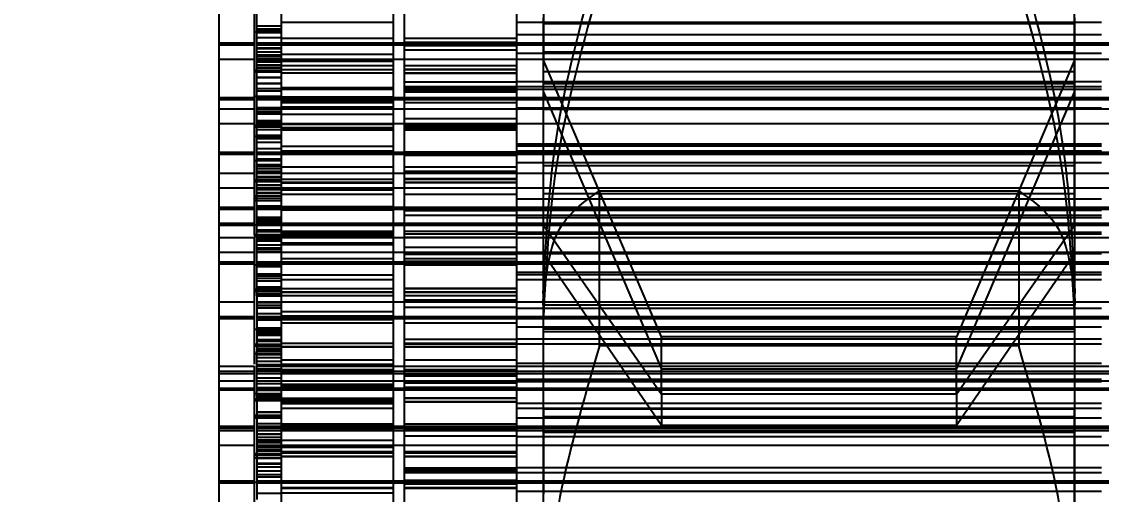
# Model space of a CAD drawing. Header units: metres. Extents: x 0 to 63075, y 0 to 44550.
# Drawn here: x 37039.35 to 37054, y 17367.17 to 17373.58 of the extents above; entities that cross this region are included whole.
import ezdxf

# ---------------------------------------------------------------- set-up
doc = ezdxf.new("R2010")
doc.units = ezdxf.units.M
doc.header["$LTSCALE"] = 75
doc.linetypes.add('HIDDEN2', pattern=[4.7625, 3.175, -1.5875])
doc.layers.add('SDM', color=7, linetype='Continuous')
doc.layers.add('ST1', color=7, linetype='HIDDEN2')
doc.styles.add('ROMANS', font='ROMANS.SHX')
doc.dimstyles.new('75___1-75', dxfattribs={"dimscale": 75, "dimtxt": 2.5, "dimasz": 2, "dimexe": 1.5, "dimexo": 1, "dimgap": 0.5, "dimtad": 1, "dimdec": 0, "dimzin": 12, "dimtxsty": 'ROMANS', "dimcen": 0, "dimclrd": 256, "dimclre": 256, "dimclrt": 3, "dimazin": 3, "dimtfac": 1, "dimtdec": 0, "dimtmove": 0, "dimatfit": 0, "dimfxl": 1, "dimlwd": -1, "dimlwe": -1, "dimarcsym": 0})

# ---------------------------------------------------------------- blocks, each defined once
blk = doc.blocks.new('*D34')
at = {"layer": 'Defpoints', "color": 0, "transparency": 16777216}
for p in [(33418.742, 17728.439), (37150.032, 17728.439), (37007.795, 17285.374)]:
    blk.add_point(p, dxfattribs=at)
at = {"layer": 'SDM', "transparency": 16777216}
for p, q in [((33418.742, 17878.439), (33418.742, 18585.582)), ((37075.032, 17728.439), (33306.242, 17728.439)), ((33418.742, 17285.374), (33418.742, 17728.439)), ((36932.795, 17285.374), (33306.242, 17285.374)), ((33418.742, 17135.374), (33418.742, 16985.374))]:
    blk.add_line(p, q, dxfattribs=at)
for points in [[(33393.742, 17878.439), (33443.742, 17878.439), (33418.742, 17728.439)], [(33393.742, 17135.374), (33443.742, 17135.374), (33418.742, 17285.374)]]:
    blk.add_solid(points, dxfattribs=at)
at = {"layer": 'SDM', "color": 3, "transparency": 16777216, "insert": (33287.492, 18307.01), "char_height": 187.5, "attachment_point": 5, "rotation": 90, "style": 'ROMANS'}
blk.add_mtext('443', dxfattribs=at)
blk = doc.blocks.new('A$C542b401d')
at = {"layer": 'ST1'}
for p, q in [((310.489, 1429.724), (310.489, 1437.55)), ((306.965, 1426.601), (306.965, 1434.366)), ((308.485, 1426.601), (308.485, 1434.427)), ((308.637, 1430.542), (308.637, 1434.456)), ((310.157, 1430.542), (310.157, 1434.456)), ((310.526, 1434.366), (310.526, 1430.676)), ((299.4, 1432.919), (299.4, 1434.033)), ((306.6, 1434.033), (306.6, 1432.919)), ((311, 1430.676), (311, 1433.658)), ((299.395, 1429.391), (299.395, 1433.495)), ((306.605, 1433.495), (306.605, 1429.391)), ((299.035, 1433.43), (306.965, 1433.43)), ((306.605, 1433.417), (299.395, 1433.417)), ((310.157, 1433.436), (308.637, 1433.436)), ((310.489, 1433.385), (310.157, 1433.385)), ((310.489, 1433.344), (310.157, 1433.344)), ((310.489, 1433.327), (310.157, 1433.327)), ((299.035, 1433.263), (306.965, 1433.263)), ((306.965, 1433.214), (308.485, 1433.214)), ((308.485, 1433.163), (306.965, 1433.163)), ((308.637, 1433.214), (310.157, 1433.214)), ((310.157, 1433.298), (310.526, 1433.298)), ((310.157, 1433.289), (310.489, 1433.289)), ((310.489, 1433.225), (310.157, 1433.225)), ((295.658, 1433.151), (310.157, 1433.151)), ((310.157, 1433.13), (295.658, 1433.13)), ((310.157, 1433.128), (295.658, 1433.128)), ((299.035, 1433.151), (306.965, 1433.151)), ((306.965, 1433.13), (299.035, 1433.13)), ((306.965, 1433.128), (299.035, 1433.128)), ((306.965, 1433.016), (299.035, 1433.016)), ((299.395, 1433.027), (306.605, 1433.027)), ((306.965, 1433.155), (308.485, 1433.155)), ((306.965, 1433.151), (308.485, 1433.151)), ((308.485, 1433.13), (306.965, 1433.13)), ((308.485, 1433.128), (306.965, 1433.128)), ((308.485, 1433.116), (306.965, 1433.116)), ((308.485, 1433.059), (306.965, 1433.059)), ((308.637, 1433.151), (310.489, 1433.151)), ((310.489, 1433.13), (308.637, 1433.13)), ((310.489, 1433.128), (308.637, 1433.128)), ((310.489, 1433.085), (310.157, 1433.085)), ((310.489, 1433.079), (310.157, 1433.079)), ((310.489, 1433.03), (310.157, 1433.03)), ((310.526, 1433.151), (311, 1433.151)), ((311, 1433.13), (310.526, 1433.13)), ((311, 1433.128), (310.526, 1433.128)), ((295.658, 1432.929), (310.157, 1432.929)), ((299.035, 1432.929), (306.965, 1432.929)), ((299.4, 1432.919), (301, 1429.169)), ((299.4, 1430.682), (299.4, 1432.919)), ((305, 1429.169), (306.6, 1432.919)), ((306.6, 1430.682), (306.6, 1432.919)), ((306.965, 1432.929), (308.485, 1432.929)), ((310.157, 1433), (308.637, 1433)), ((308.637, 1432.929), (310.489, 1432.929)), ((310.157, 1432.904), (308.637, 1432.904)), ((310.489, 1432.99), (310.157, 1432.99)), ((310.489, 1432.974), (310.157, 1432.974)), ((310.157, 1432.966), (310.489, 1432.966)), ((310.489, 1432.935), (310.157, 1432.935)), ((310.489, 1432.929), (310.157, 1432.929)), ((310.489, 1432.908), (310.157, 1432.908)), ((310.157, 1432.894), (310.489, 1432.894)), ((310.526, 1432.929), (311, 1432.929)), ((299.395, 1432.762), (306.605, 1432.762)), ((308.485, 1432.845), (306.965, 1432.845)), ((308.485, 1432.796), (306.965, 1432.796)), ((306.965, 1432.788), (308.485, 1432.788)), ((308.485, 1432.748), (306.965, 1432.748)), ((308.485, 1432.744), (306.965, 1432.744)), ((310.157, 1432.845), (308.637, 1432.845)), ((310.157, 1432.792), (308.637, 1432.792)), ((308.637, 1432.788), (310.157, 1432.788)), ((310.157, 1432.748), (308.637, 1432.748)), ((308.637, 1432.741), (310.157, 1432.741)), ((310.489, 1432.854), (310.157, 1432.854)), ((310.489, 1432.822), (310.157, 1432.822)), ((310.489, 1432.814), (310.157, 1432.814)), ((310.157, 1432.777), (310.526, 1432.777)), ((310.526, 1432.761), (310.157, 1432.761)), ((310.526, 1432.759), (310.157, 1432.759)), ((306.965, 1432.629), (299.035, 1432.629)), ((306.6, 1432.602), (299.4, 1432.602)), ((308.485, 1432.623), (306.965, 1432.623)), ((310.157, 1432.683), (310.489, 1432.683)), ((310.489, 1432.682), (310.157, 1432.682)), ((310.489, 1432.608), (310.157, 1432.608)), ((310.489, 1432.602), (310.157, 1432.602)), ((299.035, 1432.558), (306.965, 1432.558)), ((299.035, 1432.521), (306.965, 1432.521)), ((301, 1428.73), (299.4, 1432.486)), ((306.6, 1432.486), (305, 1428.73)), ((308.485, 1432.564), (306.965, 1432.564)), ((308.485, 1432.548), (306.965, 1432.548)), ((308.485, 1432.529), (306.965, 1432.529)), ((308.485, 1432.526), (306.965, 1432.526)), ((306.965, 1432.509), (308.485, 1432.509)), ((308.485, 1432.507), (306.965, 1432.507)), ((306.965, 1432.487), (308.485, 1432.487)), ((310.157, 1432.548), (308.637, 1432.548)), ((310.157, 1432.526), (308.637, 1432.526)), ((310.489, 1432.536), (310.157, 1432.536)), ((310.489, 1432.533), (310.157, 1432.533)), ((310.489, 1432.504), (310.157, 1432.504)), ((295.658, 1432.408), (310.157, 1432.408)), ((310.157, 1432.386), (295.658, 1432.386)), ((299.035, 1432.408), (306.965, 1432.408)), ((306.965, 1432.386), (299.035, 1432.386)), ((306.965, 1432.408), (308.485, 1432.408)), ((308.485, 1432.386), (306.965, 1432.386)), ((306.965, 1432.342), (308.485, 1432.342)), ((310.157, 1432.421), (308.637, 1432.421)), ((308.637, 1432.408), (310.489, 1432.408)), ((310.489, 1432.386), (308.637, 1432.386)), ((310.157, 1432.373), (308.637, 1432.373)), ((308.637, 1432.342), (310.157, 1432.342)), ((308.637, 1432.283), (310.157, 1432.283)), ((310.157, 1432.426), (310.526, 1432.426)), ((310.526, 1432.408), (311, 1432.408)), ((311, 1432.386), (310.526, 1432.386)), ((310.157, 1432.258), (295.658, 1432.258)), ((306.965, 1432.273), (299.035, 1432.273)), ((306.965, 1432.258), (299.035, 1432.258)), ((306.6, 1432.254), (299.4, 1432.254)), ((308.485, 1432.258), (306.965, 1432.258)), ((310.489, 1432.258), (308.637, 1432.258)), ((310.157, 1432.187), (308.637, 1432.187)), ((310.489, 1432.279), (310.157, 1432.279)), ((310.489, 1432.261), (310.157, 1432.261)), ((310.489, 1432.258), (310.157, 1432.258)), ((310.489, 1432.226), (310.157, 1432.226)), ((310.489, 1432.221), (310.157, 1432.221)), ((310.489, 1432.213), (310.157, 1432.213)), ((310.489, 1432.203), (310.157, 1432.203)), ((310.489, 1432.192), (310.157, 1432.192)), ((310.157, 1432.186), (310.489, 1432.186)), ((311, 1432.258), (310.526, 1432.258)), ((295.658, 1432.057), (310.157, 1432.057)), ((299.035, 1432.057), (306.965, 1432.057)), ((308.485, 1432.128), (306.965, 1432.128)), ((306.965, 1432.057), (308.485, 1432.057)), ((308.485, 1432.05), (306.965, 1432.05)), ((306.965, 1432.046), (308.485, 1432.046)), ((308.485, 1432.032), (306.965, 1432.032)), ((308.485, 1432.006), (306.965, 1432.006)), ((306.965, 1431.998), (308.485, 1431.998)), ((308.637, 1432.057), (310.489, 1432.057)), ((310.157, 1432.053), (308.637, 1432.053)), ((308.637, 1432.046), (310.157, 1432.046)), ((310.157, 1432.006), (308.637, 1432.006)), ((310.157, 1432.002), (308.637, 1432.002)), ((310.489, 1432.102), (310.157, 1432.102)), ((310.489, 1432.102), (310.157, 1432.102)), ((310.489, 1432.079), (310.157, 1432.079)), ((310.157, 1432.035), (310.526, 1432.035)), ((310.526, 1432.017), (310.157, 1432.017)), ((310.526, 1432.057), (311, 1432.057)), ((308.485, 1431.973), (306.965, 1431.973)), ((310.157, 1431.973), (308.637, 1431.973)), ((310.489, 1431.98), (310.157, 1431.98)), ((310.489, 1431.9), (310.157, 1431.9)), ((310.526, 1431.889), (310.157, 1431.889)), ((310.157, 1431.86), (310.489, 1431.86)), ((310.489, 1431.859), (310.157, 1431.859)), ((299.035, 1431.778), (306.965, 1431.778)), ((306.965, 1431.757), (299.035, 1431.757)), ((310.157, 1431.751), (308.637, 1431.751)), ((310.157, 1431.804), (310.489, 1431.804)), ((310.489, 1431.72), (310.157, 1431.72)), ((295.658, 1431.666), (310.157, 1431.666)), ((310.157, 1431.643), (295.658, 1431.643)), ((299.035, 1431.686), (306.965, 1431.686)), ((299.035, 1431.666), (306.965, 1431.666)), ((306.965, 1431.643), (299.035, 1431.643)), ((308.485, 1431.678), (306.965, 1431.678)), ((306.965, 1431.666), (308.485, 1431.666)), ((308.485, 1431.643), (306.965, 1431.643)), ((308.485, 1431.631), (306.965, 1431.631)), ((310.157, 1431.692), (308.637, 1431.692)), ((308.637, 1431.666), (310.489, 1431.666)), ((310.489, 1431.643), (308.637, 1431.643)), ((310.489, 1431.583), (310.157, 1431.583)), ((310.157, 1431.554), (310.526, 1431.554)), ((310.526, 1431.666), (311, 1431.666)), ((311, 1431.643), (310.526, 1431.643)), ((306.965, 1431.531), (299.035, 1431.531)), ((299.4, 1431.485), (306.6, 1431.485)), ((306.965, 1431.47), (308.485, 1431.47)), ((306.965, 1431.41), (308.485, 1431.41)), ((308.637, 1431.47), (310.157, 1431.47)), ((310.489, 1431.505), (310.157, 1431.505)), ((310.489, 1431.481), (310.157, 1431.481)), ((310.489, 1431.45), (310.157, 1431.45)), ((310.157, 1431.409), (310.489, 1431.409)), ((310.157, 1431.386), (295.658, 1431.386)), ((306.965, 1431.386), (299.035, 1431.386)), ((308.485, 1431.386), (306.965, 1431.386)), ((308.485, 1431.315), (306.965, 1431.315)), ((308.485, 1431.311), (306.965, 1431.311)), ((306.965, 1431.303), (308.485, 1431.303)), ((308.485, 1431.263), (306.965, 1431.263)), ((308.485, 1431.259), (306.965, 1431.259)), ((310.489, 1431.386), (308.637, 1431.386)), ((310.157, 1431.307), (308.637, 1431.307)), ((308.637, 1431.303), (310.157, 1431.303)), ((310.157, 1431.263), (308.637, 1431.263)), ((310.489, 1431.341), (310.157, 1431.341)), ((310.489, 1431.335), (310.157, 1431.335)), ((310.489, 1431.329), (310.157, 1431.329)), ((310.157, 1431.292), (310.526, 1431.292)), ((310.526, 1431.274), (310.157, 1431.274)), ((311, 1431.386), (310.526, 1431.386)), ((295.658, 1431.185), (310.157, 1431.185)), ((299.035, 1431.185), (306.965, 1431.185)), ((300.157, 1431.148), (300.157, 1429.047)), ((305.843, 1431.148), (300.157, 1431.148)), ((305.843, 1429.047), (305.843, 1431.148)), ((306.965, 1431.185), (308.485, 1431.185)), ((308.637, 1431.256), (310.157, 1431.256)), ((310.157, 1431.255), (308.637, 1431.255)), ((308.637, 1431.185), (310.489, 1431.185)), ((310.157, 1431.16), (308.637, 1431.16)), ((310.489, 1431.23), (310.157, 1431.23)), ((310.157, 1431.222), (310.489, 1431.222)), ((310.489, 1431.185), (310.157, 1431.185)), ((310.489, 1431.164), (310.157, 1431.164)), ((310.489, 1431.123), (310.157, 1431.123)), ((310.489, 1431.117), (310.157, 1431.117)), ((310.526, 1431.185), (311, 1431.185)), ((299.035, 1431.036), (306.965, 1431.036)), ((299.4, 1431.105), (306.6, 1431.105)), ((308.485, 1431.101), (306.965, 1431.101)), ((310.157, 1431.101), (308.637, 1431.101)), ((310.157, 1431.075), (310.526, 1431.075)), ((310.489, 1431.048), (310.157, 1431.048)), ((310.157, 1431.045), (310.526, 1431.045)), ((310.526, 1431.017), (310.157, 1431.017)), ((295.658, 1430.923), (310.157, 1430.923)), ((310.157, 1430.901), (295.658, 1430.901)), ((299.035, 1430.923), (306.965, 1430.923)), ((306.965, 1430.901), (299.035, 1430.901)), ((306.965, 1430.885), (299.035, 1430.885)), ((306.965, 1430.923), (308.485, 1430.923)), ((308.485, 1430.901), (306.965, 1430.901)), ((308.485, 1430.879), (306.965, 1430.879)), ((308.485, 1430.819), (306.965, 1430.819)), ((310.157, 1430.936), (308.637, 1430.936)), ((308.637, 1430.923), (310.489, 1430.923)), ((310.489, 1430.901), (308.637, 1430.901)), ((310.157, 1430.888), (308.637, 1430.888)), ((310.157, 1430.939), (310.489, 1430.939)), ((310.489, 1430.938), (310.157, 1430.938)), ((310.526, 1430.923), (311, 1430.923)), ((311, 1430.901), (310.526, 1430.901)), ((295.658, 1430.706), (310.157, 1430.706)), ((295.658, 1430.676), (310.157, 1430.676)), ((299.035, 1430.814), (306.965, 1430.814)), ((306.965, 1430.788), (299.035, 1430.788)), ((299.035, 1430.706), (306.965, 1430.706)), ((299.035, 1430.676), (306.965, 1430.676)), ((301, 1428.392), (299.4, 1430.682)), ((299.4, 1430.682), (299.4, 1428.186)), ((306.6, 1430.682), (305, 1428.392)), ((306.6, 1428.186), (306.6, 1430.682)), ((306.965, 1430.706), (308.485, 1430.706)), ((306.965, 1430.676), (308.485, 1430.676)), ((308.637, 1430.706), (310.157, 1430.706)), ((308.637, 1430.676), (310.489, 1430.676)), ((310.489, 1430.792), (310.157, 1430.792)), ((310.489, 1430.776), (310.157, 1430.776)), ((310.489, 1430.76), (310.157, 1430.76)), ((310.489, 1430.741), (310.157, 1430.741)), ((310.489, 1430.718), (310.157, 1430.718)), ((310.489, 1430.707), (310.157, 1430.707)), ((310.489, 1430.707), (310.157, 1430.707)), ((310.157, 1430.701), (310.489, 1430.701)), ((310.157, 1430.681), (310.526, 1430.681)), ((310.526, 1430.706), (311, 1430.706)), ((310.526, 1430.676), (310.526, 1430.54)), ((310.526, 1430.676), (311, 1430.676)), ((311, 1430.514), (311, 1430.676)), ((306.965, 1430.588), (299.035, 1430.588)), ((306.965, 1430.566), (299.035, 1430.566)), ((306.965, 1430.598), (308.485, 1430.598)), ((308.485, 1430.565), (306.965, 1430.565)), ((306.965, 1430.561), (308.485, 1430.561)), ((308.637, 1430.598), (310.157, 1430.598)), ((310.157, 1430.577), (308.637, 1430.577)), ((310.157, 1430.568), (308.637, 1430.568)), ((308.637, 1430.561), (310.157, 1430.561)), ((310.157, 1430.542), (308.637, 1430.542)), ((308.637, 1426.601), (308.637, 1430.542)), ((308.637, 1430.538), (310.157, 1430.538)), ((310.489, 1430.617), (310.157, 1430.617)), ((310.489, 1430.594), (310.157, 1430.594)), ((310.157, 1430.55), (310.526, 1430.55)), ((310.157, 1426.601), (310.157, 1430.542)), ((310.489, 1430.535), (310.157, 1430.535)), ((310.526, 1430.532), (310.157, 1430.532)), ((310.157, 1430.514), (295.658, 1430.514)), ((306.965, 1430.514), (299.035, 1430.514)), ((308.485, 1430.521), (306.965, 1430.521)), ((308.485, 1430.514), (306.965, 1430.514)), ((306.965, 1430.513), (308.485, 1430.513)), ((308.485, 1430.383), (306.965, 1430.383)), ((310.157, 1430.521), (308.637, 1430.521)), ((310.157, 1430.517), (308.637, 1430.517)), ((310.489, 1430.514), (308.637, 1430.514)), ((310.157, 1430.443), (308.637, 1430.443)), ((310.157, 1430.437), (308.637, 1430.437)), ((310.157, 1430.419), (308.637, 1430.419)), ((310.489, 1430.514), (310.157, 1430.514)), ((310.489, 1430.495), (310.157, 1430.495)), ((310.489, 1430.477), (310.157, 1430.477)), ((310.489, 1430.468), (310.157, 1430.468)), ((310.489, 1430.415), (310.157, 1430.415)), ((310.526, 1430.514), (310.526, 1429.642)), ((311, 1430.514), (310.526, 1430.514)), ((311, 1429.642), (311, 1430.514)), ((295.658, 1430.312), (310.157, 1430.312)), ((299.035, 1430.312), (306.965, 1430.312)), ((299.035, 1430.293), (306.965, 1430.293)), ((299.4, 1430.292), (301, 1427.968)), ((305, 1427.968), (306.6, 1430.292)), ((306.965, 1430.312), (308.485, 1430.312)), ((308.485, 1430.288), (306.965, 1430.288)), ((308.637, 1430.312), (310.489, 1430.312)), ((310.489, 1430.374), (310.157, 1430.374)), ((310.489, 1430.358), (310.157, 1430.358)), ((310.157, 1430.319), (310.489, 1430.319)), ((310.526, 1430.312), (311, 1430.312)), ((295.658, 1430.181), (310.157, 1430.181)), ((310.157, 1430.158), (295.658, 1430.158)), ((299.035, 1430.181), (306.965, 1430.181)), ((306.965, 1430.158), (299.035, 1430.158)), ((308.485, 1430.228), (306.965, 1430.228)), ((308.485, 1430.193), (306.965, 1430.193)), ((306.965, 1430.181), (308.485, 1430.181)), ((308.485, 1430.158), (306.965, 1430.158)), ((308.485, 1430.146), (306.965, 1430.146)), ((310.157, 1430.228), (308.637, 1430.228)), ((308.637, 1430.181), (310.489, 1430.181)), ((310.489, 1430.158), (308.637, 1430.158)), ((310.489, 1430.18), (310.157, 1430.18)), ((310.489, 1430.158), (310.157, 1430.158)), ((310.526, 1430.145), (310.157, 1430.145)), ((310.157, 1430.116), (310.489, 1430.116)), ((310.526, 1430.181), (311, 1430.181)), ((311, 1430.158), (310.526, 1430.158)), ((306.965, 1430.046), (299.035, 1430.046)), ((306.965, 1430.013), (299.035, 1430.013)), ((299.035, 1429.942), (306.965, 1429.942)), ((310.157, 1430.007), (308.637, 1430.007)), ((310.157, 1429.947), (308.637, 1429.947)), ((310.489, 1430.02), (310.157, 1430.02)), ((310.489, 1430.015), (310.157, 1430.015)), ((310.489, 1429.994), (310.157, 1429.994)), ((310.489, 1429.965), (310.157, 1429.965)), ((308.485, 1429.826), (306.965, 1429.826)), ((306.965, 1429.818), (308.485, 1429.818)), ((310.157, 1429.822), (308.637, 1429.822)), ((308.637, 1429.818), (310.157, 1429.818)), ((310.157, 1429.924), (310.489, 1429.924)), ((310.489, 1429.844), (310.157, 1429.844)), ((310.489, 1429.838), (310.157, 1429.838)), ((310.157, 1429.809), (310.526, 1429.809)), ((310.157, 1429.807), (310.526, 1429.807)), ((299.395, 1429.662), (299.395, 1429.603)), ((299.395, 1429.603), (299.395, 1429.662)), ((306.605, 1429.603), (306.605, 1429.662)), ((306.605, 1429.662), (306.605, 1429.603)), ((308.485, 1429.778), (306.965, 1429.778)), ((308.485, 1429.774), (306.965, 1429.774)), ((306.965, 1429.726), (308.485, 1429.726)), ((306.965, 1429.666), (308.485, 1429.666)), ((310.157, 1429.778), (308.637, 1429.778)), ((308.637, 1429.771), (310.157, 1429.771)), ((308.637, 1429.726), (310.157, 1429.726)), ((310.526, 1429.789), (310.157, 1429.789)), ((310.489, 1429.756), (310.157, 1429.756)), ((310.489, 1429.737), (310.157, 1429.737)), ((310.489, 1429.724), (310.157, 1429.724)), ((310.489, 1429.724), (310.489, 1428.969)), ((310.157, 1429.642), (295.658, 1429.642)), ((306.965, 1429.642), (299.035, 1429.642)), ((299.035, 1429.551), (306.965, 1429.551)), ((306.605, 1429.641), (299.395, 1429.641)), ((306.605, 1429.603), (299.395, 1429.603)), ((308.485, 1429.642), (306.965, 1429.642)), ((308.485, 1429.571), (306.965, 1429.571)), ((310.489, 1429.642), (308.637, 1429.642)), ((310.157, 1429.511), (308.637, 1429.511)), ((310.489, 1429.638), (310.157, 1429.638)), ((310.489, 1429.632), (310.157, 1429.632)), ((310.489, 1429.596), (310.157, 1429.596)), ((310.489, 1429.591), (310.157, 1429.591)), ((310.489, 1429.563), (310.157, 1429.563)), ((310.526, 1429.642), (310.526, 1428.796)), ((311, 1429.642), (310.526, 1429.642)), ((311, 1428.77), (311, 1429.642)), ((295.658, 1429.44), (310.157, 1429.44)), ((295.658, 1429.438), (310.157, 1429.438)), ((310.157, 1429.416), (295.658, 1429.416)), ((299.035, 1429.44), (306.965, 1429.44)), ((299.035, 1429.438), (306.965, 1429.438)), ((306.965, 1429.416), (299.035, 1429.416)), ((299.395, 1429.277), (299.395, 1429.391)), ((306.605, 1429.391), (306.605, 1429.277)), ((306.965, 1429.44), (308.485, 1429.44)), ((306.965, 1429.438), (308.485, 1429.438)), ((308.485, 1429.416), (306.965, 1429.416)), ((308.485, 1429.356), (306.965, 1429.356)), ((310.157, 1429.451), (308.637, 1429.451)), ((308.637, 1429.44), (310.489, 1429.44)), ((308.637, 1429.438), (310.489, 1429.438)), ((310.489, 1429.416), (308.637, 1429.416)), ((310.157, 1429.416), (308.637, 1429.416)), ((310.157, 1429.403), (308.637, 1429.403)), ((310.157, 1429.356), (308.637, 1429.356)), ((310.489, 1429.486), (310.157, 1429.486)), ((310.157, 1429.478), (310.489, 1429.478)), ((310.489, 1429.441), (310.157, 1429.441)), ((310.489, 1429.419), (310.157, 1429.419)), ((310.489, 1429.397), (310.157, 1429.397)), ((310.526, 1429.44), (311, 1429.44)), ((310.526, 1429.438), (311, 1429.438)), ((311, 1429.416), (310.526, 1429.416)), ((306.965, 1429.303), (299.035, 1429.303)), ((306.605, 1429.277), (299.395, 1429.277)), ((299.395, 1424.71), (299.395, 1429.277)), ((299.395, 1429.237), (306.605, 1429.237)), ((306.605, 1429.277), (306.605, 1424.703)), ((310.489, 1429.291), (310.157, 1429.291)), ((310.526, 1429.273), (310.157, 1429.273)), ((310.489, 1429.256), (310.157, 1429.256)), ((310.489, 1429.233), (310.157, 1429.233)), ((310.489, 1429.222), (310.157, 1429.222)), ((310.157, 1429.216), (310.489, 1429.216)), ((306.965, 1429.141), (299.035, 1429.141)), ((299.035, 1429.07), (306.965, 1429.07)), ((301, 1428.392), (301, 1429.169)), ((301, 1429.169), (305, 1429.169)), ((305, 1428.392), (305, 1429.169)), ((308.485, 1429.135), (306.965, 1429.135)), ((308.485, 1429.08), (306.965, 1429.08)), ((306.965, 1429.076), (308.485, 1429.076)), ((308.485, 1429.075), (306.965, 1429.075)), ((310.157, 1429.083), (308.637, 1429.083)), ((308.637, 1429.076), (310.157, 1429.076)), ((310.157, 1429.195), (310.489, 1429.195)), ((310.489, 1429.193), (310.157, 1429.193)), ((310.489, 1429.132), (310.157, 1429.132)), ((310.489, 1429.109), (310.157, 1429.109)), ((310.157, 1429.065), (310.526, 1429.065)), ((300.157, 1429.047), (305.843, 1429.047)), ((308.485, 1429.036), (306.965, 1429.036)), ((306.965, 1429.028), (308.485, 1429.028)), ((310.157, 1429.036), (308.637, 1429.036)), ((310.157, 1429.032), (308.637, 1429.032)), ((310.489, 1429.048), (310.157, 1429.048)), ((310.526, 1429.047), (310.157, 1429.047)), ((310.489, 1429.016), (310.157, 1429.016)), ((310.489, 1429.01), (310.157, 1429.01)), ((310.157, 1428.999), (310.489, 1428.999)), ((310.489, 1428.984), (310.157, 1428.984)), ((310.157, 1428.969), (310.489, 1428.969)), ((310.157, 1428.937), (310.526, 1428.937)), ((310.489, 1428.93), (310.157, 1428.93)), ((310.489, 1428.347), (310.489, 1428.969)), ((310.157, 1428.77), (295.658, 1428.77)), ((299.035, 1428.808), (306.965, 1428.808)), ((306.965, 1428.77), (299.035, 1428.77)), ((306.965, 1428.854), (308.485, 1428.854)), ((308.485, 1428.77), (306.965, 1428.77)), ((308.637, 1428.854), (310.157, 1428.854)), ((308.637, 1428.794), (310.157, 1428.794)), ((310.489, 1428.77), (308.637, 1428.77)), ((310.489, 1428.889), (310.157, 1428.889)), ((310.157, 1428.834), (310.489, 1428.834)), ((310.489, 1428.791), (310.157, 1428.791)), ((310.489, 1428.77), (310.157, 1428.77)), ((310.526, 1428.77), (310.526, 1428.451)), ((311, 1428.77), (310.526, 1428.77)), ((311, 1428.451), (311, 1428.77)), ((295.658, 1428.696), (310.157, 1428.696)), ((310.157, 1428.673), (295.658, 1428.673)), ((299.035, 1428.696), (306.965, 1428.696)), ((306.965, 1428.673), (299.035, 1428.673)), ((301, 1428.73), (305, 1428.73)), ((308.485, 1428.726), (306.965, 1428.726)), ((308.485, 1428.714), (306.965, 1428.714)), ((308.485, 1428.708), (306.965, 1428.708)), ((306.965, 1428.696), (308.485, 1428.696)), ((308.485, 1428.673), (306.965, 1428.673)), ((308.485, 1428.661), (306.965, 1428.661)), ((308.485, 1428.639), (306.965, 1428.639)), ((310.157, 1428.726), (308.637, 1428.726)), ((310.157, 1428.714), (308.637, 1428.714)), ((310.157, 1428.699), (308.637, 1428.699)), ((308.637, 1428.696), (310.489, 1428.696)), ((310.489, 1428.673), (308.637, 1428.673)), ((310.489, 1428.733), (310.157, 1428.733)), ((310.489, 1428.724), (310.157, 1428.724)), ((310.526, 1428.696), (311, 1428.696)), ((311, 1428.673), (310.526, 1428.673)), ((295.658, 1428.568), (310.157, 1428.568)), ((299.035, 1428.591), (306.965, 1428.591)), ((299.035, 1428.568), (306.965, 1428.568)), ((306.965, 1428.561), (299.035, 1428.561)), ((299.035, 1428.561), (306.965, 1428.561)), ((306.965, 1428.568), (308.485, 1428.568)), ((308.485, 1428.544), (306.965, 1428.544)), ((308.485, 1428.484), (306.965, 1428.484)), ((308.637, 1428.568), (310.489, 1428.568)), ((310.157, 1428.526), (308.637, 1428.526)), ((310.157, 1428.513), (308.637, 1428.513)), ((310.157, 1428.484), (308.637, 1428.484)), ((310.489, 1428.614), (310.157, 1428.614)), ((310.489, 1428.535), (310.157, 1428.535)), ((310.489, 1428.48), (310.157, 1428.48)), ((310.526, 1428.568), (311, 1428.568)), ((310.157, 1428.473), (295.658, 1428.473)), ((310.157, 1428.451), (295.658, 1428.451)), ((306.965, 1428.473), (299.035, 1428.473)), ((306.965, 1428.451), (299.035, 1428.451)), ((301, 1428.392), (305, 1428.392)), ((301, 1428.392), (301, 1427.968)), ((305, 1428.392), (305, 1427.968)), ((308.485, 1428.473), (306.965, 1428.473)), ((308.485, 1428.451), (306.965, 1428.451)), ((308.485, 1428.341), (306.965, 1428.341)), ((306.965, 1428.333), (308.485, 1428.333)), ((310.489, 1428.473), (308.637, 1428.473)), ((310.489, 1428.451), (308.637, 1428.451)), ((310.157, 1428.337), (308.637, 1428.337)), ((308.637, 1428.333), (310.157, 1428.333)), ((310.157, 1428.439), (310.489, 1428.439)), ((310.526, 1428.401), (310.157, 1428.401)), ((310.157, 1428.372), (310.489, 1428.372)), ((310.489, 1428.359), (310.157, 1428.359)), ((310.489, 1428.347), (310.157, 1428.347)), ((310.489, 1428.347), (310.489, 1426.964)), ((311, 1428.473), (310.526, 1428.473)), ((310.526, 1428.451), (310.526, 1424.761)), ((311, 1428.451), (310.526, 1428.451)), ((311, 1427.16), (311, 1428.451)), ((306.965, 1428.268), (299.035, 1428.268)), ((299.035, 1428.197), (306.965, 1428.197)), ((299.4, 1428.186), (306.6, 1428.186)), ((299.4, 1427.033), (299.4, 1428.186)), ((306.6, 1428.186), (306.6, 1427.033)), ((308.485, 1428.293), (306.965, 1428.293)), ((308.485, 1428.289), (306.965, 1428.289)), ((308.637, 1428.326), (310.157, 1428.326)), ((308.637, 1428.312), (310.157, 1428.312)), ((310.157, 1428.293), (308.637, 1428.293)), ((308.637, 1428.286), (310.157, 1428.286)), ((310.157, 1428.263), (308.637, 1428.263)), ((310.157, 1428.203), (308.637, 1428.203)), ((310.157, 1428.322), (310.526, 1428.322)), ((310.526, 1428.304), (310.157, 1428.304)), ((299.035, 1428.066), (306.965, 1428.066)), ((306.6, 1428.09), (299.4, 1428.09)), ((310.489, 1428.153), (310.157, 1428.153)), ((310.489, 1428.147), (310.157, 1428.147)), ((310.526, 1428.104), (310.157, 1428.104)), ((310.489, 1428.094), (310.157, 1428.094)), ((310.526, 1428.082), (310.157, 1428.082)), ((310.489, 1428.078), (310.157, 1428.078)), ((310.157, 1428.065), (310.526, 1428.065)), ((295.658, 1427.953), (310.157, 1427.953)), ((310.157, 1427.931), (295.658, 1427.931)), ((310.157, 1427.898), (295.658, 1427.898)), ((299.035, 1427.953), (306.965, 1427.953)), ((306.965, 1427.931), (299.035, 1427.931)), ((306.965, 1427.898), (299.035, 1427.898)), ((301, 1427.968), (305, 1427.968)), ((306.965, 1427.982), (308.485, 1427.982)), ((306.965, 1427.953), (308.485, 1427.953)), ((308.485, 1427.931), (306.965, 1427.931)), ((306.965, 1427.922), (308.485, 1427.922)), ((308.485, 1427.898), (306.965, 1427.898)), ((308.637, 1427.982), (310.157, 1427.982)), ((310.157, 1427.966), (308.637, 1427.966)), ((308.637, 1427.953), (310.489, 1427.953)), ((310.489, 1427.931), (308.637, 1427.931)), ((310.157, 1427.918), (308.637, 1427.918)), ((310.489, 1427.898), (308.637, 1427.898)), ((310.489, 1427.993), (310.157, 1427.993)), ((310.526, 1427.953), (311, 1427.953)), ((311, 1427.931), (310.526, 1427.931)), ((311, 1427.898), (310.526, 1427.898)), ((306.965, 1427.818), (299.035, 1427.818)), ((299.4, 1427.883), (306.6, 1427.883)), ((306.6, 1427.876), (299.4, 1427.876)), ((308.485, 1427.827), (306.965, 1427.827)), ((310.157, 1427.767), (308.637, 1427.767)), ((310.489, 1427.852), (310.157, 1427.852)), ((310.489, 1427.847), (310.157, 1427.847)), ((310.489, 1427.806), (310.157, 1427.806)), ((310.489, 1427.771), (310.157, 1427.771)), ((310.489, 1427.748), (310.157, 1427.748)), ((310.489, 1427.742), (310.157, 1427.742)), ((295.658, 1427.696), (310.157, 1427.696)), ((299.035, 1427.696), (306.965, 1427.696)), ((306.965, 1427.696), (308.485, 1427.696)), ((308.485, 1427.612), (306.965, 1427.612)), ((308.485, 1427.595), (306.965, 1427.595)), ((308.637, 1427.696), (310.489, 1427.696)), ((310.157, 1427.672), (308.637, 1427.672)), ((310.157, 1427.612), (308.637, 1427.612)), ((310.157, 1427.598), (308.637, 1427.598)), ((310.489, 1427.737), (310.157, 1427.737)), ((310.157, 1427.733), (310.489, 1427.733)), ((310.157, 1427.731), (310.489, 1427.731)), ((310.489, 1427.696), (310.157, 1427.696)), ((310.489, 1427.675), (310.157, 1427.675)), ((310.489, 1427.647), (310.157, 1427.647)), ((310.489, 1427.624), (310.157, 1427.624)), ((310.526, 1427.696), (311, 1427.696)), ((306.965, 1427.591), (308.485, 1427.591)), ((308.485, 1427.551), (306.965, 1427.551)), ((306.965, 1427.543), (308.485, 1427.543)), ((308.637, 1427.591), (310.157, 1427.591)), ((310.157, 1427.551), (308.637, 1427.551)), ((310.157, 1427.547), (308.637, 1427.547)), ((310.157, 1427.58), (310.526, 1427.58)), ((310.526, 1427.562), (310.157, 1427.562)), ((310.526, 1427.529), (310.157, 1427.529)), ((310.489, 1427.525), (310.157, 1427.525)), ((310.157, 1427.45), (310.489, 1427.45)), ((310.489, 1427.449), (310.157, 1427.449)), ((306.965, 1427.396), (299.035, 1427.396)), ((299.035, 1427.325), (306.965, 1427.325)), ((299.035, 1427.323), (306.965, 1427.323)), ((308.485, 1427.391), (306.965, 1427.391)), ((308.485, 1427.363), (306.965, 1427.363)), ((308.485, 1427.354), (306.965, 1427.354)), ((308.485, 1427.331), (306.965, 1427.331)), ((310.489, 1427.445), (310.157, 1427.445)), ((310.489, 1427.404), (310.157, 1427.404)), ((310.157, 1427.349), (310.489, 1427.349)), ((310.489, 1427.303), (310.157, 1427.303)), ((295.658, 1427.211), (310.157, 1427.211)), ((310.157, 1427.188), (295.658, 1427.188)), ((299.035, 1427.211), (306.965, 1427.211)), ((306.965, 1427.188), (299.035, 1427.188)), ((308.485, 1427.223), (306.965, 1427.223)), ((306.965, 1427.211), (308.485, 1427.211)), ((308.485, 1427.188), (306.965, 1427.188)), ((308.485, 1427.176), (306.965, 1427.176)), ((308.637, 1427.211), (310.489, 1427.211)), ((310.489, 1427.188), (308.637, 1427.188)), ((310.489, 1427.271), (310.157, 1427.271)), ((310.157, 1427.193), (310.526, 1427.193)), ((310.526, 1427.211), (311, 1427.211)), ((311, 1427.188), (310.526, 1427.188)), ((311, 1424.761), (311, 1427.16)), ((306.965, 1427.076), (299.035, 1427.076)), ((299.4, 1425.491), (299.4, 1427.033)), ((306.6, 1425.491), (306.6, 1427.033)), ((308.485, 1427.127), (306.965, 1427.127)), ((308.485, 1427.125), (306.965, 1427.125)), ((306.965, 1427.11), (308.485, 1427.11)), ((310.157, 1427.127), (308.637, 1427.127)), ((310.157, 1427.125), (308.637, 1427.125)), ((308.637, 1427.11), (310.157, 1427.11)), ((308.637, 1427.05), (310.157, 1427.05)), ((310.489, 1427.05), (310.157, 1427.05)), ((310.489, 1427.047), (310.157, 1427.047))]:
    blk.add_line(p, q, dxfattribs=at)
for points, knots in [([(300.157, 1434.329), (299.941, 1433.551), (299.508, 1431.997), (299.433, 1430.503), (299.395, 1429.757)], [0, 0, 0, 0, 0.500534, 1, 1, 1, 1]), ([(306.605, 1429.757), (306.567, 1430.503), (306.492, 1431.997), (306.059, 1433.551), (305.843, 1434.329)], [0, 0, 0, 0, 0.499459, 1, 1, 1, 1]), ([(299.395, 1429.391), (299.433, 1430.132), (299.508, 1431.616), (299.94, 1433.166), (300.157, 1433.942)], [0, 0, 0, 0, 0.499098, 1, 1, 1, 1]), ([(305.843, 1433.942), (306.059, 1433.167), (306.492, 1431.617), (306.567, 1430.133), (306.605, 1429.391)], [0, 0, 0, 0, 0.500133, 1, 1, 1, 1]), ([(300.157, 1431.148), (299.941, 1430.994), (299.508, 1430.686), (299.433, 1430.003), (299.395, 1429.662)], [0, 0, 0, 0, 0.500529, 1, 1, 1, 1]), ([(306.605, 1429.662), (306.567, 1430.003), (306.492, 1430.686), (306.059, 1430.994), (305.843, 1431.148)], [0, 0, 0, 0, 0.499464, 1, 1, 1, 1]), ([(299.395, 1424.813), (299.433, 1425.486), (299.508, 1426.834), (299.941, 1428.309), (300.157, 1429.047)], [0, 0, 0, 0, 0.49948, 1, 1, 1, 1]), ([(305.843, 1429.047), (306.059, 1428.309), (306.492, 1426.834), (306.567, 1425.486), (306.605, 1424.813)], [0, 0, 0, 0, 0.500513, 1, 1, 1, 1])]:
    blk.add_open_spline(points, degree=3, knots=knots, dxfattribs=at)

msp = doc.modelspace()

# ---------------------------------------------------------------- block references
at = {"layer": 'SDM', "xscale": -1}
msp.add_blockref('A$C542b401d', (37353.032, 15940.137), dxfattribs=at)

# ---------------------------------------------------------------- dimensions: what is measured, and where the dimension line sits
at = {"layer": 'SDM'}
dim = msp.add_linear_dim(base=(33418.742, 17728.439), p1=(37007.795, 17285.374), p2=(37150.032, 17728.439), angle=90, dimstyle='75___1-75', dxfattribs=at)
dim.commit()
dim.dimension.update_dxf_attribs({"geometry": '*D34', "text_midpoint": (33287.492, 18307.01)})

doc.saveas('drawing.dxf')
